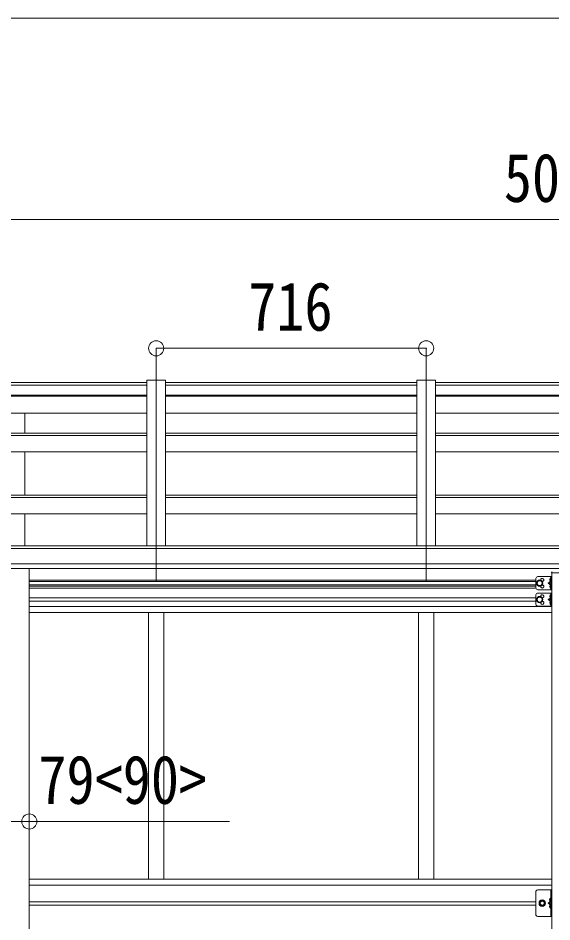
# Model space of a CAD drawing. Units: millimetres at full size, sheet at 1:40. Extents: x -11181 to 11305, y -7804 to 7716.
# Drawn here: x 553 to 1969, y 1097 to 3494 of the extents above; entities that cross this region are included whole.
import ezdxf
from ezdxf.enums import TextEntityAlignment as Align

# ---------------------------------------------------------------- set-up
doc = ezdxf.new("R2010")
doc.units = ezdxf.units.MM
doc.header["$LTSCALE"] = 40
doc.header["$PDMODE"] = 32
doc.header["$PDSIZE"] = 40
for name, color, linetype, lineweight in [('0-1_本体', 4, 'Continuous', 9), ('0-8_PARTS2', 2, 'Continuous', 9), ('0-A_寸法', 6, 'Continuous', 9), ('1-1_GLASS', 4, 'Continuous', 9), ('1-2_GLASS_SEAL', 7, 'Continuous', 9), ('1-3_NOTPRINT', 4, 'Continuous', 9), ('1-A', 6, 'Continuous', 9)]:
    doc.layers.add(name, color=color, linetype=linetype, lineweight=lineweight)
doc.styles.add('ＭＳ ゴシック', font='')
doc.styles.get('ＭＳ ゴシック').set_extended_font_data('MS Gothic')

msp = doc.modelspace()

# ---------------------------------------------------------------- linework, layer by layer
at = {"layer": '0-1_本体'}
for p, q in [((894.26, 2527.29), (228.26, 2527.29)), ((228.26, 2520.35), (894.26, 2520.35)), ((894.26, 2533.35), (894.26, 2094.06)), ((944.26, 2533.35), (894.26, 2533.35)), ((944.26, 2533.35), (944.26, 2094.06)), ((1610.26, 2527.29), (944.26, 2527.29)), ((944.26, 2520.35), (1610.26, 2520.35)), ((1610.26, 2533.35), (1610.26, 2094.06)), ((1660.26, 2533.35), (1610.26, 2533.35)), ((1660.26, 2533.35), (1660.26, 2094.06)), ((2326.26, 2527.29), (1660.26, 2527.29)), ((1660.26, 2520.35), (2326.26, 2520.35)), ((228.26, 2493.63), (894.26, 2493.63)), ((944.26, 2493.63), (1610.26, 2493.63)), ((1660.26, 2493.63), (2326.26, 2493.63)), ((228.26, 2491.05), (894.26, 2491.05)), ((944.26, 2491.05), (1610.26, 2491.05)), ((1660.26, 2491.05), (2326.26, 2491.05)), ((228.26, 2446.32), (894.26, 2446.32)), ((570.76, 2392.58), (570.76, 2446.32)), ((944.26, 2446.32), (1610.26, 2446.32)), ((1660.26, 2446.32), (2326.26, 2446.32)), ((228.26, 2392.58), (894.26, 2392.58)), ((228.26, 2387.02), (894.26, 2387.02)), ((944.26, 2392.58), (1610.26, 2392.58)), ((944.26, 2387.02), (1610.26, 2387.02)), ((1660.26, 2392.58), (2326.26, 2392.58)), ((1660.26, 2387.02), (2326.26, 2387.02)), ((228.26, 2343.02), (894.26, 2343.02)), ((570.76, 2228.93), (570.76, 2343.02)), ((944.26, 2343.02), (1610.26, 2343.02)), ((1660.26, 2343.02), (2326.26, 2343.02)), ((228.26, 2228.93), (894.26, 2228.93)), ((228.26, 2222.14), (894.26, 2222.14)), ((944.26, 2228.93), (1610.26, 2228.93)), ((944.26, 2222.14), (1610.26, 2222.14)), ((1660.26, 2228.93), (2326.26, 2228.93)), ((1660.26, 2222.14), (2326.26, 2222.14)), ((228.26, 2178.58), (894.26, 2178.58)), ((570.76, 2094.06), (570.76, 2178.58)), ((944.26, 2178.58), (1610.26, 2178.58)), ((1660.26, 2178.58), (2326.26, 2178.58)), ((4492.76, 2087.35), (-506.24, 2087.35)), ((4469.26, 2094.06), (-482.74, 2094.06)), ((-506.24, 2046.13), (4492.76, 2046.13)), ((4492.76, 2034.28), (-506.24, 2034.35)), ((582.76, 2034.19), (582.76, -808.22))]:
    msp.add_line(p, q, dxfattribs=at)
at = {"layer": '0-8_PARTS2'}
for p, q in [((919.26, 1999.35), (919.26, 2543.19)), ((1635.26, 1999.35), (1635.26, 2543.19))]:
    msp.add_line(p, q, dxfattribs=at)
at = {"layer": '0-A_寸法'}
for p, q in [((-532.73, 3493.68), (9531.25, 3493.68)), ((-512.73, 2959.35), (4499.26, 2959.35)), ((919.26, 2617.91), (1635.26, 2617.91)), ((919.26, 2617.91), (919.26, 2533.38)), ((1635.26, 2617.91), (1635.26, 2533.38)), ((503.76, 1363.07), (582.76, 1363.07))]:
    msp.add_line(p, q, dxfattribs=at)
for p in [(919.26, 2617.91), (1635.26, 2617.91), (582.76, 1363.07)]:
    msp.add_point(p, dxfattribs=at)
at = {"layer": '1-1_GLASS'}
for p, q in [((582.76, 2003.03), (1926.26, 2003.03)), ((582.76, 1999.53), (1926.26, 1999.53)), ((582.76, 1990.53), (1926.26, 1990.53)), ((582.76, 1987.03), (1926.26, 1987.03)), ((1926.26, 1982.03), (582.76, 1982.03)), ((582.76, 1956.03), (1926.26, 1956.03)), ((582.76, 1947.03), (1926.26, 1947.03)), ((582.76, 1933.53), (1968.26, 1933.53)), ((582.76, 1917.53), (1968.26, 1917.53)), ((899.26, 1917.53), (899.26, 1210.53)), ((939.26, 1917.53), (939.26, 1210.53)), ((1615.26, 1917.53), (1615.26, 1210.53)), ((1655.26, 1917.53), (1655.26, 1210.53)), ((582.76, 1210.53), (1968.26, 1210.53)), ((582.76, 1194.53), (1968.26, 1194.53)), ((582.76, 1149.97), (1926.06, 1149.97)), ((1926.06, 1140.97), (582.76, 1140.97))]:
    msp.add_line(p, q, dxfattribs=at)
at = {"layer": '1-2_GLASS_SEAL'}
for p, q in [((1967.76, 2023.75), (1967.76, 2022.25)), ((1967.76, 2022.25), (2018.76, 2022.25)), ((1926.26, 2007.53), (1926.26, 1982.53)), ((1931.26, 2012.53), (1968.26, 2012.53)), ((1965.76, 1995.03), (1958.76, 1995.03)), ((1965.26, 2008.03), (1964.46, 2007.89)), ((1965.26, 2000.03), (1964.46, 2000.17)), ((1965.26, 1990.03), (1964.46, 1989.89)), ((1965.26, 2000.03), (1965.76, 2000.12)), ((1965.76, 2012.53), (1965.76, 1977.53)), ((1968.26, 2012.53), (1968.26, 1977.53)), ((1931.26, 1977.53), (1968.26, 1977.53)), ((1931.26, 1969.03), (1968.26, 1969.03)), ((1965.26, 1982.03), (1964.46, 1982.17)), ((1965.26, 1982.03), (1965.76, 1982.12)), ((1965.76, 1969.03), (1965.76, 1934.03)), ((1968.26, 1969.03), (1968.26, 1934.03)), ((1926.26, 1964.03), (1926.26, 1939.03)), ((1965.76, 1951.53), (1958.76, 1951.53)), ((1965.26, 1964.53), (1964.46, 1964.39)), ((1965.26, 1956.53), (1964.46, 1956.67)), ((1965.26, 1946.53), (1964.46, 1946.39)), ((1965.26, 1956.53), (1965.76, 1956.62)), ((1931.26, 1934.03), (1968.26, 1934.03)), ((1965.26, 1938.53), (1964.46, 1938.67)), ((1965.26, 1938.53), (1965.76, 1938.62)), ((1926.06, 1116.53), (1926.06, 1176.53)), ((1931.06, 1181.53), (1968.06, 1181.53)), ((1965.56, 1181.53), (1965.56, 1111.53)), ((1965.56, 1151.53), (1958.56, 1146.53)), ((1965.06, 1159.53), (1964.26, 1159.39)), ((1965.06, 1151.53), (1964.26, 1151.67)), ((1965.06, 1151.53), (1965.56, 1151.62)), ((1965.56, 1146.53), (1958.56, 1146.53)), ((1965.56, 1141.53), (1958.56, 1146.53)), ((1965.06, 1141.53), (1964.26, 1141.39)), ((1965.06, 1133.53), (1964.26, 1133.67)), ((1965.06, 1133.53), (1965.56, 1133.62))]:
    msp.add_line(p, q, dxfattribs=at)
for points in [[(1936.26, 1987.53), (1942.76, 1991.28), (1942.76, 1998.78), (1936.26, 2002.54), (1929.76, 1998.78), (1929.76, 1991.28)], [(1936.26, 1944.03), (1942.76, 1947.78), (1942.76, 1955.28), (1936.26, 1959.04), (1929.76, 1955.28), (1929.76, 1947.78)], [(1950.56, 1146.53), (1946.81, 1140.03), (1939.31, 1140.03), (1935.55, 1146.53), (1939.31, 1153.03), (1946.81, 1153.03)]]:
    msp.add_lwpolyline(points, close=True, dxfattribs=at)
for points in [[(1965.76, 2000.03), (1958.76, 1995.03), (1965.76, 1990.03)], [(1966.14, 2004.03), (1965.51, 2005.22), (1963.28, 2006.33)], [(1966.14, 2004.03), (1965.51, 2002.84), (1963.28, 2001.73)], [(1965.26, 2000.03), (1965.26, 2008.03), (1965.76, 2007.94), (1965.76, 2000.12)], [(1965.26, 1982.03), (1965.26, 1990.03), (1965.76, 1989.94), (1965.76, 1982.12)], [(1966.14, 1986.03), (1965.51, 1987.22), (1963.28, 1988.33)], [(1966.14, 1986.03), (1965.51, 1984.84), (1963.28, 1983.73)], [(1965.76, 1956.53), (1958.76, 1951.53), (1965.76, 1946.53)], [(1966.14, 1960.53), (1965.51, 1961.72), (1963.28, 1962.83)], [(1966.14, 1960.53), (1965.51, 1959.34), (1963.28, 1958.23)], [(1966.14, 1942.53), (1965.51, 1943.72), (1963.28, 1944.83)], [(1966.14, 1942.53), (1965.51, 1941.34), (1963.28, 1940.23)], [(1965.26, 1956.53), (1965.26, 1964.53), (1965.76, 1964.44), (1965.76, 1956.62)], [(1965.26, 1938.53), (1965.26, 1946.53), (1965.76, 1946.44), (1965.76, 1938.62)], [(1931.06, 1111.53), (1968.06, 1111.53), (1968.06, 1181.53)], [(1965.94, 1155.53), (1965.31, 1156.72), (1963.08, 1157.83)], [(1965.94, 1155.53), (1965.31, 1154.34), (1963.08, 1153.23)], [(1965.06, 1151.53), (1965.06, 1159.53), (1965.56, 1159.44), (1965.56, 1151.62)], [(1965.94, 1137.53), (1965.31, 1138.72), (1963.08, 1139.83)], [(1965.94, 1137.53), (1965.31, 1136.34), (1963.08, 1135.23)], [(1965.06, 1133.53), (1965.06, 1141.53), (1965.56, 1141.44), (1965.56, 1133.62)]]:
    msp.add_lwpolyline(points, dxfattribs=at)
for centre, radius in [((1936.26, 1995.03), 8.5), ((1936.26, 1995.03), 7.5), ((1936.26, 1995.03), 6.5), ((1936.26, 1951.53), 8.5), ((1936.26, 1951.53), 7.5), ((1936.26, 1951.53), 6.5), ((1943.06, 1146.53), 8.5), ((1943.06, 1146.53), 7.5), ((1943.06, 1146.53), 6.5), ((1943.06, 1146.53), 5.5)]:
    msp.add_circle(centre, radius, dxfattribs=at)
for centre, radius, start, end in [((1969.26, 2023.75), 1.5, 90, 180), ((1931.26, 2007.53), 5, 90, 180), ((1943.26, 2003.53), 4.25, 274.76077, 186.29431), ((1943.26, 1986.53), 4.25, 173.70569, 85.23923), ((1969.36, 2004.03), 6.5, 147.94412, 212.05588), ((1969.36, 1986.03), 6.5, 147.94412, 212.05588), ((1964.61, 2007), 0.9, 100, 147.94412), ((1964.61, 2001.06), 0.9, 212.05588, 260), ((1964.61, 1989), 0.9, 100, 147.94412), ((1931.26, 1982.53), 5, 180, 270), ((1931.26, 1964.03), 5, 90, 180), ((1964.61, 1983.06), 0.9, 212.05588, 260), ((1943.26, 1960.03), 4.25, 274.76077, 186.29431), ((1943.26, 1943.03), 4.25, 173.70569, 85.23923), ((1969.36, 1960.53), 6.5, 147.94412, 212.05588), ((1969.36, 1942.53), 6.5, 147.94412, 212.05588), ((1964.61, 1963.5), 0.9, 100, 147.94412), ((1964.61, 1957.56), 0.9, 212.05588, 260), ((1964.61, 1945.5), 0.9, 100, 147.94412), ((1931.26, 1939.03), 5, 180, 270), ((1964.61, 1939.56), 0.9, 212.05588, 260), ((1931.06, 1176.53), 5, 90, 180), ((1969.16, 1155.53), 6.5, 147.94412, 212.05588), ((1964.41, 1158.5), 0.9, 100, 147.94412), ((1964.41, 1152.56), 0.9, 212.05588, 260), ((1969.16, 1137.53), 6.5, 147.94412, 212.05588), ((1964.41, 1140.5), 0.9, 100, 147.94412), ((1964.41, 1134.56), 0.9, 212.05588, 260), ((1931.06, 1116.53), 5, 180, 270)]:
    msp.add_arc(centre, radius, start, end, dxfattribs=at)
at = {"layer": '1-3_NOTPRINT'}
msp.add_line((1968.26, 2022.25), (1968.26, -508.4), dxfattribs=at)
at = {"layer": '1-A'}
msp.add_line((582.76, 1363.07), (1114.08, 1363.07), dxfattribs=at)

# ---------------------------------------------------------------- texts
at = {"layer": '0-A_寸法', "color": 7, "style": 'ＭＳ ゴシック', "width": 0.85}
for s, p in [('5012', (1841.26, 2967.35)), ('716', (1163.26, 2625.91))]:
    msp.add_text(s, height=129, dxfattribs=at).set_placement(p, align=Align.BOTTOM_LEFT)
at = {"layer": '1-A', "color": 7, "style": 'ＭＳ ゴシック', "width": 0.85}
msp.add_text('79<90>', height=129, dxfattribs=at).set_placement((606.76, 1371.07), align=Align.BOTTOM_LEFT)

doc.saveas('drawing.dxf')
